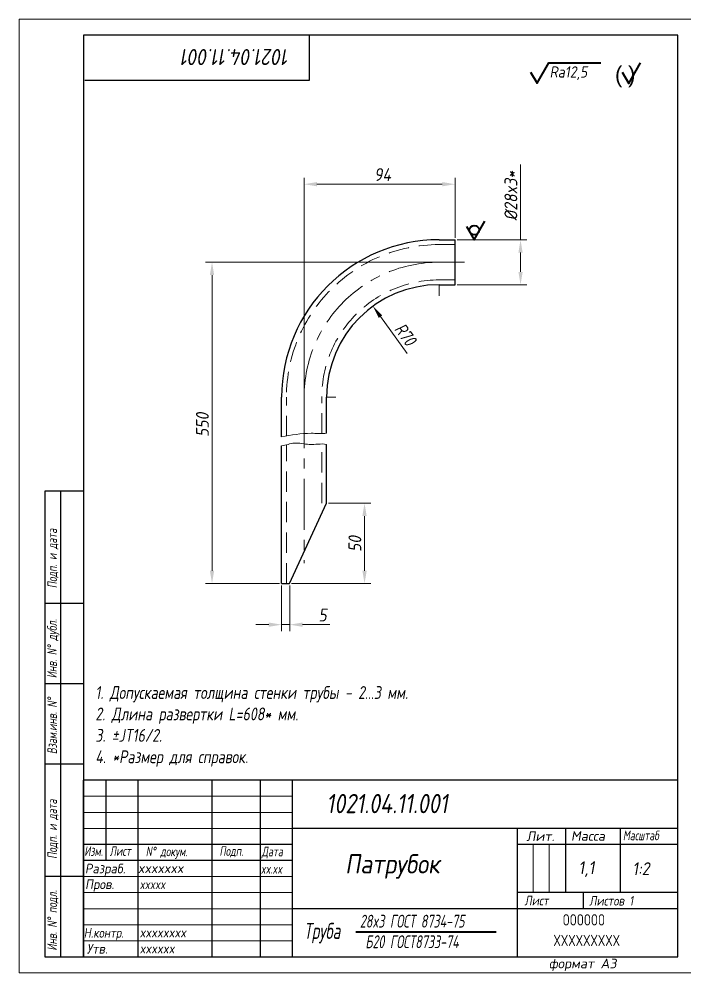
# Model space of a CAD drawing. Header units: millimetres. Extents: x 1490 to 2788, y -4564 to 680.
# Drawn here: x 1949.6 to 2157.1, y -4239 to -3942 of the extents above; entities that cross this region are included whole.
import ezdxf

# ---------------------------------------------------------------- set-up
doc = ezdxf.new("R2010")
doc.units = ezdxf.units.MM
doc.linetypes.add('CENTER', pattern=[50.8, 31.75, -6.35, 6.35, -6.35])
doc.linetypes.add('HIDDEN', pattern=[9.525, 6.35, -3.175])
for name, color, linetype, lineweight in [('Ax', 1, 'CENTER', 18), ('Dim', 3, 'Continuous', 40), ('Hidden', 6, 'HIDDEN', 18), ('Slim', 8, 'Continuous', 18), ('Text', 2, 'Continuous', 40), ('Wide', 31, 'Continuous', 60)]:
    doc.layers.add(name, color=color, linetype=linetype, lineweight=lineweight)
doc.styles.add('курсив', font='romans.shx', dxfattribs={"oblique": 10})
doc.styles.add('курсив 0_75', font='romans.shx', dxfattribs={"width": 0.75, "oblique": 10})
doc.styles.add('курсив 0_85', font='romans.shx', dxfattribs={"width": 0.85, "oblique": 10})
doc.dimstyles.new('к1_1св', dxfattribs={"dimtxt": 4, "dimasz": 4, "dimexe": 2, "dimexo": 0.625, "dimgap": 1, "dimtad": 1, "dimtoh": 1, "dimtxsty": 'курсив 0_75', "dimcen": 0, "dimadec": 0, "dimazin": 0, "dimtfac": 1, "dimtmove": 0, "dimatfit": 3, "dimldrblk": 'DOTSMALL', "dimfxl": 1, "dimlwd": 18, "dimlwe": 18, "dimarcsym": 0})
doc.dimstyles.new('к1_2', dxfattribs={"dimtxt": 4, "dimasz": 4, "dimexe": 2, "dimexo": 0.625, "dimgap": 1, "dimtad": 1, "dimlfac": 2, "dimtxsty": 'курсив 0_85', "dimcen": 0, "dimadec": 1, "dimazin": 0, "dimtfac": 1, "dimtmove": 0, "dimatfit": 3, "dimldrblk": 'DOTSMALL', "dimfxl": 1, "dimlwd": 18, "dimlwe": 18, "dimarcsym": 0})

# ---------------------------------------------------------------- blocks, each defined once
blk = doc.blocks.new('*D141')
at = {"layer": 'Defpoints', "color": 0, "transparency": 16777216}
for p in [(2080.26, -4017.77), (2009.6, -4117.8), (2031.26, -4117.8)]:
    blk.add_point(p, dxfattribs=at)
at = {"layer": 'Dim', "color": 0, "lineweight": 18, "transparency": 16777216}
for p, q in [((2079.63, -4017.77), (2007.6, -4017.77)), ((2009.6, -4021.77), (2009.6, -4113.8)), ((2030.63, -4117.8), (2007.6, -4117.8))]:
    blk.add_line(p, q, dxfattribs=at)
at = {"layer": 'Dim', "color": 0, "transparency": 16777216}
for points in [[(2008.93, -4021.77), (2010.27, -4021.77), (2009.6, -4017.77)], [(2008.93, -4113.8), (2010.27, -4113.8), (2009.6, -4117.8)]]:
    blk.add_solid(points, dxfattribs=at)
at = {"layer": 'Dim', "color": 0, "transparency": 16777216, "insert": (2006.6, -4068.37), "char_height": 4, "attachment_point": 5, "rotation": 90, "style": 'курсив 0_85'}
blk.add_mtext('550', dxfattribs=at)
blk = doc.blocks.new('_DotSmall')
at = {"color": 0, "linetype": 'ByBlock', "const_width": 0.5}
blk.add_lwpolyline([(-122670.927, 17467.939, 1), (-122670.802, 17467.939, 1)], format="xyb", close=True, dxfattribs=at)
blk = doc.blocks.new('*D142')
at = {"layer": 'Defpoints', "color": 0, "transparency": 16777216}
for p in [(2085.26, -3993.47), (2085.26, -4010.77), (2038.26, -4059.77)]:
    blk.add_point(p, dxfattribs=at)
at = {"layer": 'Dim', "color": 0, "lineweight": 18, "transparency": 16777216}
for p, q in [((2038.26, -4059.14), (2038.26, -3991.47)), ((2085.26, -4010.14), (2085.26, -3991.47)), ((2042.26, -3993.47), (2081.26, -3993.47))]:
    blk.add_line(p, q, dxfattribs=at)
at = {"layer": 'Dim', "color": 0, "transparency": 16777216}
for points in [[(2042.26, -3992.8), (2042.26, -3994.13), (2038.26, -3993.47)], [(2081.26, -3992.8), (2081.26, -3994.13), (2085.26, -3993.47)]]:
    blk.add_solid(points, dxfattribs=at)
at = {"layer": 'Dim', "color": 0, "transparency": 16777216, "insert": (2062.67, -3990.47), "char_height": 4, "attachment_point": 5, "style": 'курсив 0_85'}
blk.add_mtext('94', dxfattribs=at)
blk = doc.blocks.new('*D143')
at = {"layer": 'Defpoints', "color": 0, "transparency": 16777216}
for p in [(2031.26, -4117.8), (2033.76, -4117.8), (2033.76, -4130.61)]:
    blk.add_point(p, dxfattribs=at)
at = {"layer": 'Dim', "color": 0, "lineweight": 18, "transparency": 16777216}
for p, q in [((2031.26, -4118.42), (2031.26, -4132.61)), ((2033.76, -4118.42), (2033.76, -4132.61)), ((2027.26, -4130.61), (2023.26, -4130.61)), ((2031.26, -4130.61), (2033.76, -4130.61)), ((2037.76, -4130.61), (2046.27, -4130.61))]:
    blk.add_line(p, q, dxfattribs=at)
at = {"layer": 'Dim', "color": 0, "transparency": 16777216}
for points in [[(2027.26, -4129.95), (2027.26, -4131.28), (2031.26, -4130.61)], [(2037.76, -4129.95), (2037.76, -4131.28), (2033.76, -4130.61)]]:
    blk.add_solid(points, dxfattribs=at)
at = {"layer": 'Dim', "color": 0, "transparency": 16777216, "insert": (2044.02, -4127.61), "char_height": 4, "attachment_point": 5, "style": 'курсив 0_85'}
blk.add_mtext('5', dxfattribs=at)
blk = doc.blocks.new('*D144')
at = {"layer": 'Defpoints', "color": 0, "transparency": 16777216}
for p in [(2045.26, -4092.8), (2057.06, -4092.8), (2033.76, -4117.8)]:
    blk.add_point(p, dxfattribs=at)
at = {"layer": 'Dim', "color": 0, "lineweight": 18, "transparency": 16777216}
for p, q in [((2045.88, -4092.8), (2059.06, -4092.8)), ((2057.06, -4113.8), (2057.06, -4096.8)), ((2034.38, -4117.8), (2059.06, -4117.8))]:
    blk.add_line(p, q, dxfattribs=at)
at = {"layer": 'Dim', "color": 0, "transparency": 16777216}
for points in [[(2056.39, -4096.8), (2057.73, -4096.8), (2057.06, -4092.8)], [(2056.39, -4113.8), (2057.73, -4113.8), (2057.06, -4117.8)]]:
    blk.add_solid(points, dxfattribs=at)
at = {"layer": 'Dim', "color": 0, "transparency": 16777216, "insert": (2054.06, -4105.47), "char_height": 4, "attachment_point": 5, "rotation": 90, "style": 'курсив 0_85'}
blk.add_mtext('50', dxfattribs=at)
blk = doc.blocks.new('*D5')
at = {"layer": 'Defpoints', "color": 0, "transparency": 16777216}
for p in [(2059.69, -4031.45), (2080.26, -4059.77)]:
    blk.add_point(p, dxfattribs=at)
at = {"layer": 'Dim', "color": 0, "lineweight": 18, "transparency": 16777216}
blk.add_line((2070.35, -4046.13), (2062.04, -4034.69), dxfattribs=at)
at = {"layer": 'Dim', "color": 0, "transparency": 16777216}
blk.add_solid([(2062.58, -4034.29), (2061.5, -4035.08), (2059.69, -4031.45)], dxfattribs=at)
at = {"layer": 'Dim', "color": 0, "transparency": 16777216, "insert": (2069.8, -4040.26), "char_height": 4, "attachment_point": 5, "rotation": 305.9851, "style": 'курсив 0_75'}
blk.add_mtext('R70', dxfattribs=at)
blk = doc.blocks.new('*D6')
at = {"layer": 'Defpoints', "color": 0, "transparency": 16777216}
for p in [(2085.26, -4010.77), (2085.26, -4024.77), (2105.6, -4024.77)]:
    blk.add_point(p, dxfattribs=at)
at = {"layer": 'Dim', "color": 0, "lineweight": 18, "transparency": 16777216}
for p, q in [((2105.6, -4010.77), (2105.6, -3987.31)), ((2085.88, -4010.77), (2107.6, -4010.77)), ((2105.6, -4020.77), (2105.6, -4014.77)), ((2085.88, -4024.77), (2107.6, -4024.77))]:
    blk.add_line(p, q, dxfattribs=at)
at = {"layer": 'Dim', "color": 0, "transparency": 16777216}
for points in [[(2104.94, -4014.77), (2106.27, -4014.77), (2105.6, -4010.77)], [(2104.94, -4020.77), (2106.27, -4020.77), (2105.6, -4024.77)]]:
    blk.add_solid(points, dxfattribs=at)
at = {"layer": 'Dim', "color": 0, "transparency": 16777216, "insert": (2102.6, -3997.04), "char_height": 4, "attachment_point": 5, "rotation": 90, "style": 'курсив 0_85'}
blk.add_mtext('%%c28x3*', dxfattribs=at)

msp = doc.modelspace()

# ---------------------------------------------------------------- linework, layer by layer
for p, q in [((2039.974, -3961.0412), (2039.974, -3947.0412)), ((1969.974, -3961.0412), (2039.974, -3961.0412)), ((2080.2589, -4010.7697), (2085.2589, -4010.7697)), ((2085.2589, -4024.7697), (2085.2589, -4010.7697)), ((2080.2589, -4024.7697), (2085.2589, -4024.7697)), ((2031.2589, -4072.1616), (2031.2589, -4059.7697)), ((2045.2589, -4071.0197), (2045.2589, -4059.7697)), ((2045.2589, -4092.7953), (2045.2589, -4074.4809)), ((2031.2589, -4117.7953), (2031.2589, -4074.8896)), ((1969.5613, -4089.0473), (1957.5613, -4089.0473)), ((1957.5613, -4089.0473), (1957.5613, -4234.0473)), ((1962.5618, -4233.977), (1962.5618, -4089.0473)), ((2033.7589, -4117.7953), (2045.2589, -4092.7953)), ((2031.2589, -4117.7953), (2033.7589, -4117.7953)), ((1969.492, -4124.0471), (1957.5613, -4124.0485)), ((1969.4748, -4149.0471), (1957.5613, -4149.0467)), ((1969.5613, -4174.0469), (1957.5613, -4174.0449)), ((1969.5613, -4234.0473), (1969.5613, -4179.0473)), ((2154.5613, -4179.0473), (1969.5613, -4179.0473)), ((1976.5613, -4179.0473), (1976.5613, -4204.0473)), ((1986.5613, -4179.0473), (1986.5613, -4234.0473)), ((2009.5613, -4179.0473), (2009.5613, -4234.0473)), ((2024.5613, -4179.0473), (2024.5613, -4234.0473)), ((2034.5613, -4179.0473), (2034.5613, -4234.0473)), ((2104.5613, -4194.0473), (2034.5613, -4194.0473)), ((2104.5613, -4194.0473), (2104.5613, -4234.0473)), ((2154.5613, -4194.0473), (2104.5613, -4194.0473)), ((2119.5613, -4194.0473), (2119.5613, -4214.0473)), ((2136.5613, -4194.0473), (2136.5613, -4214.0473)), ((2034.5613, -4199.0473), (1969.5613, -4199.0473)), ((2154.5613, -4199.0473), (2104.5613, -4199.0473)), ((2034.5613, -4204.0473), (1969.5613, -4204.0473)), ((1969.5613, -4209.0478), (1957.5613, -4209.0478)), ((2154.5613, -4214.0473), (2104.5613, -4214.0473)), ((2125.0658, -4214.0473), (2125.0658, -4219.0473)), ((2104.5613, -4219.0473), (2034.5613, -4219.0473)), ((2154.5613, -4219.0473), (2104.5613, -4219.0473)), ((1957.5613, -4234.0473), (1969.5613, -4234.0473))]:
    msp.add_line(p, q)
msp.add_lwpolyline([(1969.5613, -4234.0473), (2154.5613, -4234.0473), (2154.5613, -3947.0473), (1969.5613, -3947.0473)], close=True)
for radius in [49, 35]:
    msp.add_arc((2080.2589, -4059.7697), radius, 90, 180)
at = {"layer": 'Ax', "ltscale": 0.5}
for p, q in [((2080.2589, -4017.7697), (2088.1452, -4017.7697)), ((2038.2589, -4059.7697), (2038.2589, -4111.4427))]:
    msp.add_line(p, q, dxfattribs=at)
msp.add_arc((2080.2589, -4059.7697), 42, 90, 180, dxfattribs=at)
at = {"layer": 'Hidden'}
for p, q in [((2080.2589, -4012.2697), (2085.2589, -4012.2697)), ((2080.2589, -4023.2697), (2085.2589, -4023.2697)), ((2032.7589, -4071.8858), (2032.7589, -4059.7697)), ((2043.7589, -4071.1214), (2043.7589, -4059.7697)), ((2032.7589, -4117.7953), (2032.7589, -4074.5916)), ((2043.7589, -4092.7953), (2043.7589, -4074.3524))]:
    msp.add_line(p, q, dxfattribs=at)
for radius in [47.5, 36.5]:
    msp.add_arc((2080.2589, -4059.7697), radius, 90, 180, dxfattribs=at)
at = {"layer": 'Slim'}
for p, q in [((2080.2589, -4024.7697), (2080.2589, -4028.2284)), ((2048.1128, -4059.7697), (2045.2589, -4059.7697)), ((2034.5613, -4184.0473), (1969.5613, -4184.0473)), ((2034.5613, -4189.0473), (1969.5613, -4189.0473)), ((2034.5613, -4194.0473), (1969.5613, -4194.0473)), ((2109.5613, -4199.0473), (2109.5613, -4214.0473)), ((2114.5613, -4199.0473), (2114.5613, -4214.0473)), ((2034.5613, -4209.0473), (1969.5613, -4209.0473)), ((2034.5613, -4214.0473), (1969.5613, -4214.0473)), ((2034.5613, -4219.0473), (1969.5613, -4219.0473)), ((2034.5613, -4224.0473), (1969.5613, -4224.0473)), ((2034.5613, -4229.0473), (1969.5613, -4229.0473))]:
    msp.add_line(p, q, dxfattribs=at)
msp.add_lwpolyline([(1949.5613, -4239.0473), (2159.5613, -4239.0473), (2159.5613, -3942.0473), (1949.5613, -3942.0473)], close=True, dxfattribs=at)
for points, knots in [([(2031.2589, -4072.1616), (2034.2861, -4071.6099), (2038.9353, -4070.6543), (2043.6608, -4071.2406), (2045.2589, -4071.0197)], [0, 0, 0, 0, 9.23121262, 14.0708986, 14.0708986, 14.0708986, 14.0708986]), ([(2031.2589, -4074.8896), (2032.6002, -4074.736), (2035.4008, -4073.5459), (2040.1078, -4074.9332), (2043.4953, -4074.1511), (2045.2589, -4074.4809)], [0, 0, 0, 0, 4.05043268, 8.71904393, 14.1012603, 14.1012603, 14.1012603, 14.1012603])]:
    msp.add_open_spline(points, degree=3, knots=knots, dxfattribs=at)
at = {"layer": 'Text', "ltscale": 6}
msp.add_line((2054.3849, -4226.2894), (2097.9898, -4226.2829), dxfattribs=at)
at = {"layer": 'Text'}
for points in [[(2108.7501, -3958.5338), (2110.7769, -3962.0444), (2114.4562, -3955.6716), (2130.5972, -3955.6716)], [(2137.2529, -3958.5773), (2139.2797, -3962.0879), (2142.959, -3955.7151)], [(2088.7878, -4006.5944), (2091.1996, -4010.7697), (2094.5199, -4005.0174)]]:
    msp.add_lwpolyline(points, dxfattribs=at)
msp.add_circle((2091.1996, -4007.7697), 1.5, dxfattribs=at)

# ---------------------------------------------------------------- texts
at = {"layer": 'Text', "oblique": 10}
for s, height, rotation, style, width, p in [('1021.04.11.001', 5, 180, 'курсив', 0.85, (2033.7258, -3951.3645)), ('Подп. и дата', 3, 90, 'курсив 0_75', 0.7, (1961.3512, -4119.2642)), ('Инв. N%%D дубл.', 3, 90, 'курсив 0_75', 0.7, (1961.3175, -4147.3002)), ('Взам.инв. N%%D', 3, 90, 'курсив 0_75', 0.7, (1961.3512, -4170.9261)), ('Подп. и дата', 3, 90, 'курсив 0_75', 0.7, (1961.3512, -4203.5514)), ('Инв. N%%D подл.', 3, 90, 'курсив 0_75', 0.7, (1961.3512, -4232.1241))]:
    msp.add_text(s, height=height, rotation=rotation, dxfattribs=dict(at, style=style, width=width)).set_placement(p)
for s, height, style, width, p in [('Ra12,5', 3.5, 'курсив 0_85', 0.85, (2114.649, -3960.2631)), ('1021.04.11.001', 6, 'курсив', 0.8, (2045.1421, -4189.3163)), ('Масштаб', 3, 'курсив', 0.7, (2137.4579, -4197.7344)), ('Изм.', 3, 'курсив', 0.7, (1969.8399, -4202.6521)), ('Лист', 3, 'курсив', 0.7, (1977.7406, -4202.6039)), ('N%%D докум.', 3, 'курсив', 0.7, (1988.9692, -4202.7245)), ('Подп.', 3, 'курсив', 0.7, (2011.9094, -4202.6039)), ('Дата', 3, 'курсив', 0.7, (2025.054, -4202.7423)), ('Патрубок', 6, 'курсив 0_85', 0.85, (2051.0157, -4208.0839)), ('Разраб.', 3, 'курсив', 0.9, (1970.0749, -4208.0418)), ('1,1', 4, 'курсив', 0.9, (2123.5973, -4208.2586)), ('1:2', 4, 'курсив 0_85', 0.85, (2140.4164, -4208.592)), ('Пров.', 3, 'курсив', 0.9, (1970.1009, -4212.9464)), ('xxxxx', 3, 'курсив', 0.75, (1987.0667, -4212.9682)), ('Лист ', 3, 'курсив', 0.8, (2106.8239, -4218.0162)), ('Листов 1', 3, 'курсив', 0.8, (2126.9701, -4218.0798)), ('28x3 ГОСТ 8734-75', 4, 'курсив 0_75', 0.65, (2055.6075, -4224.9336)), ('Н.контр.', 3, 'курсив', 0.8, (1969.6915, -4228.0654)), ('xxxxxxxx', 3, 'курсив 0_85', 0.85, (1987.0667, -4227.9682)), ('Труба', 5, 'курсив 0_75', 0.65, (2038.2018, -4228.4698)), ('Б20 ГОСТ8733-74', 4, 'курсив 0_75', 0.65, (2057.3118, -4231.3423)), ('Утв.', 3, 'курсив', 0.9, (1970.6225, -4233.0436)), ('xxxxxx', 3, 'курсив 0_85', 0.85, (1987.0667, -4232.9682))]:
    msp.add_text(s, height=height, dxfattribs=dict(at, style=style, width=width)).set_placement(p)
at = {"layer": 'Text'}
msp.add_text('( )', height=5, dxfattribs=at).set_placement((2135.01, -3961.7592))
at = {"layer": 'Text', "style": 'курсив', "oblique": 10}
for s, p in [('Лит.', (2107.4049, -4197.987)), ('Масса', (2121.2982, -4197.9018)), ('формат А3', (2114.4187, -4237.6127))]:
    msp.add_text(s, height=3, dxfattribs=at).set_placement(p)
at = {"layer": 'Text', "ltscale": 0.8, "style": 'курсив', "oblique": 10}
for s, width, p in [('xxxxxxx', 0.95, (1986.5613, -4207.9242)), ('xx.xx', 0.7, (2024.7875, -4208.1543))]:
    msp.add_text(s, height=3, dxfattribs=dict(at, width=width)).set_placement(p)
at = {"layer": 'Text', "ltscale": 6, "insert": (1973.2993, -4149.7415), "char_height": 4, "width": 177.752582, "attachment_point": 1, "style": 'курсив 0_75'}
msp.add_mtext('1. Допускаемая толщина стенки трубы - 2...3 мм.\\P2. Длина развертки L=608* мм.\\P3. %%PJT16/2.\\P4. *Размер для справок.', dxfattribs=at)
at = {"layer": 'Wide', "lineweight": 50, "style": 'курсив', "width": 0.7}
for s, p in [('OOOOOO', (2118.713, -4224.2672)), ('XXXXXXXXX', (2115.8396, -4230.677))]:
    msp.add_text(s, height=3.5, dxfattribs=at).set_placement(p)

# ---------------------------------------------------------------- dimensions: what is measured, and where the dimension line sits
at = {"layer": 'Dim'}
for base, p1, p2, picture, middle in [((2085.2589, -3993.4677), (2038.2589, -4059.7697), (2085.2589, -4010.7697), '*D142', (2062.6687, -3993.4677)), ((2033.7589, -4130.6147), (2031.2589, -4117.7953), (2033.7589, -4117.7953), '*D143', (2044.0158, -4130.6147))]:
    dim = msp.add_linear_dim(base=base, p1=p1, p2=p2, dimstyle='к1_2', dxfattribs=at)
    dim.commit()
    dim.dimension.update_dxf_attribs({"geometry": picture, "text_midpoint": middle, "dimtype": 160})
for base, p1, p2, text, picture, middle in [((2105.6026, -4024.7697), (2085.2589, -4010.7697), (2085.2589, -4024.7697), '%%c<>x3*', '*D6', (2105.6026, -3997.0376)), ((2009.6012, -4117.7953), (2080.2589, -4017.7697), (2031.2589, -4117.7953), '550', '*D141', (2009.6012, -4068.3687))]:
    dim = msp.add_linear_dim(base=base, p1=p1, p2=p2, angle=90, text=text, dimstyle='к1_2', dxfattribs=at)
    dim.commit()
    dim.dimension.update_dxf_attribs({"geometry": picture, "text_midpoint": middle, "dimtype": 160})
dim = msp.add_radius_dim(center=(2080.2589, -4059.7697), mpoint=(2059.6937, -4031.4488), dimstyle='к1_1св', override={"dimlfac": 2}, dxfattribs=at)
dim.commit()
dim.dimension.update_dxf_attribs({"geometry": '*D5', "text_midpoint": (2067.374, -4042.0256), "dimtype": 164})
dim = msp.add_linear_dim(base=(2057.0594, -4092.7953), p1=(2033.7589, -4117.7953), p2=(2045.2589, -4092.7953), angle=90, dimstyle='к1_2', dxfattribs=at)
dim.commit()
dim.dimension.update_dxf_attribs({"geometry": '*D144', "text_midpoint": (2057.0594, -4105.474), "dimtype": 160})

doc.saveas('drawing.dxf')
